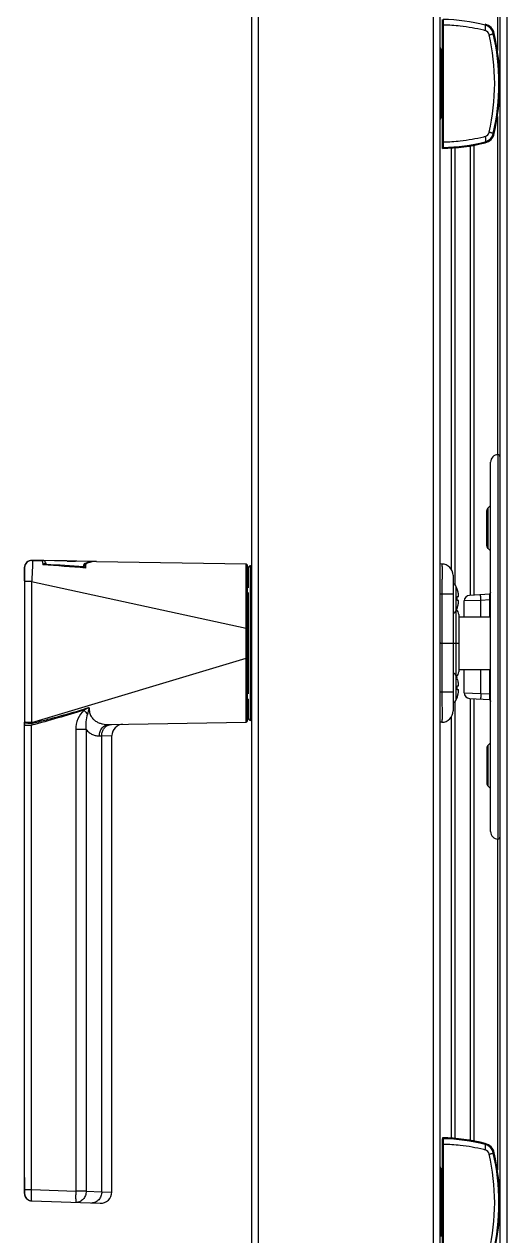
# Model space of a CAD drawing. Header units: millimetres. Extents: x -1538 to 3410, y -1646 to 2016.
# Drawn here: x -1538.5 to -1410.4, y 63.8 to 385.3 of the extents above; entities that cross this region are included whole.
import ezdxf

# ---------------------------------------------------------------- set-up
doc = ezdxf.new("R2010")
doc.units = ezdxf.units.MM
doc.header["$LTSCALE"] = 23.1
doc.layers.get('0').update_dxf_attribs({"linetype": 'CONTINUOUS'})

msp = doc.modelspace()

# ---------------------------------------------------------------- linework, layer by layer
at = {"linetype": 'Continuous'}
for p, q in [((-1478.12, 574.56), (-1478.12, -132.44)), ((-1476.32, 574.56), (-1476.32, -132.44)), ((-1429.92, 574.56), (-1429.92, -132.44)), ((-1428.12, 574.56), (-1428.12, -132.44)), ((-1412.17, 574.36), (-1412.17, -148.44)), ((-1410.37, 574.36), (-1410.37, -225.14)), ((-1412.86, 514.77), (-1412.86, 378.31)), ((-1427.47, 352.56), (-1427.47, 386.56)), ((-1427.47, 385.06), (-1427.15, 385.06)), ((-1427.15, 354.06), (-1427.15, 385.06)), ((-1416.13, 385.04), (-1416.13, 385.04)), ((-1428.06, 378.01), (-1428.12, 378.06)), ((-1428.06, 377.05), (-1428.06, 378.01)), ((-1428.06, 378.01), (-1427.81, 378.01)), ((-1428.06, 377.05), (-1427.81, 377.05)), ((-1428.03, 376.44), (-1428.06, 376.55)), ((-1428.03, 376.44), (-1428.03, 362.67)), ((-1427.47, 376.44), (-1428.03, 376.44)), ((-1427.81, 378.26), (-1427.87, 378.31)), ((-1427.87, 378.31), (-1427.47, 378.31)), ((-1427.81, 377.05), (-1427.81, 378.26)), ((-1427.81, 378.26), (-1427.47, 378.26)), ((-1427.81, 378.01), (-1427.47, 378.01)), ((-1427.47, 377.05), (-1427.81, 377.05)), ((-1427.78, 376.69), (-1427.81, 376.8)), ((-1427.47, 376.8), (-1427.81, 376.8)), ((-1427.78, 362.42), (-1427.78, 376.69)), ((-1427.47, 376.69), (-1427.78, 376.69)), ((-1428.06, 361.11), (-1428.12, 361.06)), ((-1428.03, 362.67), (-1428.06, 362.56)), ((-1428.06, 362.06), (-1428.06, 361.11)), ((-1427.81, 362.06), (-1428.06, 362.06)), ((-1427.81, 361.11), (-1428.06, 361.11)), ((-1427.47, 362.67), (-1428.03, 362.67)), ((-1427.81, 360.86), (-1427.87, 360.81)), ((-1427.87, 360.81), (-1427.47, 360.81)), ((-1427.78, 362.42), (-1427.81, 362.31)), ((-1427.81, 362.31), (-1427.47, 362.31)), ((-1427.81, 362.06), (-1427.81, 360.86)), ((-1427.81, 362.06), (-1427.47, 362.06)), ((-1427.47, 361.11), (-1427.81, 361.11)), ((-1427.47, 360.86), (-1427.81, 360.86)), ((-1427.78, 362.42), (-1427.47, 362.42)), ((-1412.86, 360.81), (-1412.86, 271.04)), ((-1427.47, 354.06), (-1427.15, 354.06)), ((-1416.13, 354.08), (-1416.13, 354.08)), ((-1427.46, 352.31), (-1427.47, 352.56)), ((-1425.07, 240.59), (-1425.07, 352.44)), ((-1424.07, 236.45), (-1424.07, 352.49)), ((-1420.07, 353), (-1420.07, 233.75)), ((-1419.07, 353.2), (-1419.07, 233.8)), ((-1412.67, 253.71), (-1412.67, 271.06)), ((-1414.67, 171.06), (-1414.67, 269.06)), ((-1415.34, 256.98), (-1414.67, 257.6)), ((-1415.67, 246.87), (-1415.67, 256.24)), ((-1415.34, 246.13), (-1415.34, 256.98)), ((-1412.67, 249.41), (-1412.67, 253.71)), ((-1412.67, 220.06), (-1412.67, 249.41)), ((-1415.34, 246.13), (-1414.67, 245.51)), ((-1414.67, 245.51), (-1415.34, 246.13)), ((-1536.39, 243.01), (-1536.38, 243.01)), ((-1536.36, 243.01), (-1533.84, 242.97)), ((-1533.32, 242.96), (-1536.36, 243.01)), ((-1533.56, 242.76), (-1533.55, 241.87)), ((-1533.32, 242.96), (-1533.32, 242.96)), ((-1530.43, 242.91), (-1533.32, 242.96)), ((-1533.22, 241.85), (-1533.22, 241.89)), ((-1532.65, 241.94), (-1532.65, 241.98)), ((-1527.51, 242.86), (-1530.43, 242.91)), ((-1527.08, 242.85), (-1524.87, 242.82)), ((-1519.82, 242.73), (-1524.45, 242.81)), ((-1522.72, 241.53), (-1522.71, 241.3)), ((-1522.25, 241.43), (-1522.24, 240.99)), ((-1522.19, 241.71), (-1522.19, 240.99)), ((-1519.31, 242.72), (-1479.56, 242.06)), ((-1479.22, 200.4), (-1479.22, 241.71)), ((-1478.41, 200.54), (-1478.41, 241.57)), ((-1478.41, 241.57), (-1478.12, 241.57)), ((-1427.58, 242.05), (-1428.12, 242.06)), ((-1538.43, 241.06), (-1538.45, 240.06)), ((-1538.45, 240.06), (-1538.43, 237.55)), ((-1538.4, 240.06), (-1538.45, 240.06)), ((-1538.41, 241.06), (-1538.44, 240.06)), ((-1538.44, 240.06), (-1538.42, 237.55)), ((-1538.39, 241.06), (-1538.43, 241.06)), ((-1538.4, 241.01), (-1538.4, 237.44)), ((-1538.4, 241.01), (-1538.39, 241.01)), ((-1478.92, 235.7), (-1478.92, 241.07)), ((-1424.62, 239.05), (-1424.62, 203.06)), ((-1538.43, 237.55), (-1538.4, 237.55)), ((-1538.39, 237.44), (-1538.39, 200.11)), ((-1536.49, 237.44), (-1538.39, 237.44)), ((-1536.49, 237.44), (-1536.49, 199.99)), ((-1536.49, 237.44), (-1479.58, 225.06)), ((-1479.22, 235.96), (-1478.92, 235.96)), ((-1423.76, 229.77), (-1423.76, 236.03)), ((-1423.51, 235.41), (-1423.76, 236.03)), ((-1423.52, 235.4), (-1423.5, 235.4)), ((-1479.55, 234.04), (-1479.55, 234.58)), ((-1479.22, 231.96), (-1478.92, 231.96)), ((-1478.92, 207.64), (-1478.92, 234.48)), ((-1427.58, 234.05), (-1428.12, 234.06)), ((-1427.58, 234.05), (-1427.58, 208.06)), ((-1424.62, 234.05), (-1427.58, 234.05)), ((-1423.52, 233.4), (-1423.18, 233.4)), ((-1423.18, 232.4), (-1423.52, 232.4)), ((-1417.24, 232.39), (-1421.67, 232.24)), ((-1421.67, 228.06), (-1421.67, 232.24)), ((-1414.88, 234.02), (-1420.24, 233.74)), ((-1414.9, 232.52), (-1417.24, 232.39)), ((-1417.24, 228.06), (-1417.24, 232.39)), ((-1414.9, 228.06), (-1414.9, 232.52)), ((-1414.67, 232.52), (-1414.9, 232.52)), ((-1423.87, 229.61), (-1423.87, 212.51)), ((-1423.51, 230.4), (-1423.76, 229.77)), ((-1423.5, 230.4), (-1423.52, 230.4)), ((-1423.12, 228.66), (-1423.12, 213.45)), ((-1479.58, 217.04), (-1479.58, 225.06)), ((-1479.58, 225.06), (-1479.22, 225.06)), ((-1423.12, 228.06), (-1414.67, 228.06)), ((-1423.12, 228.06), (-1414.67, 228.06)), ((-1427.87, 221.06), (-1427.58, 221.06)), ((-1427.58, 221.06), (-1423.12, 221.06)), ((-1412.67, 190.7), (-1412.67, 220.06)), ((-1536.42, 200), (-1479.58, 217.04)), ((-1479.58, 217.04), (-1479.22, 217.04)), ((-1423.76, 206.09), (-1423.76, 212.34)), ((-1423.51, 211.72), (-1423.76, 212.34)), ((-1423.12, 214.06), (-1414.67, 214.06)), ((-1423.12, 214.06), (-1414.67, 214.06)), ((-1421.67, 207.87), (-1421.67, 214.06)), ((-1417.24, 207.72), (-1417.24, 214.06)), ((-1414.9, 207.6), (-1414.9, 214.06)), ((-1479.22, 210.15), (-1478.92, 210.15)), ((-1423.52, 211.71), (-1423.5, 211.71)), ((-1423.52, 209.71), (-1423.18, 209.71)), ((-1479.54, 207.53), (-1479.54, 208.06)), ((-1479.22, 206.15), (-1478.92, 206.15)), ((-1478.92, 201.04), (-1478.92, 206.15)), ((-1427.58, 208.06), (-1428.12, 208.06)), ((-1424.62, 208.06), (-1427.58, 208.06)), ((-1423.51, 206.71), (-1423.76, 206.09)), ((-1423.18, 208.71), (-1423.52, 208.71)), ((-1423.5, 206.71), (-1423.52, 206.71)), ((-1421.67, 207.87), (-1417.24, 207.72)), ((-1420.24, 206.38), (-1414.88, 206.09)), ((-1420.07, 206.37), (-1420.07, 89.11)), ((-1419.07, 206.31), (-1419.07, 88.92)), ((-1417.24, 207.72), (-1414.9, 207.6)), ((-1414.67, 207.6), (-1414.9, 207.6)), ((-1414.83, 205.98), (-1414.75, 205.88)), ((-1424.07, 89.61), (-1424.07, 205.66)), ((-1538.4, 200.11), (-1538.4, 199.25)), ((-1538.39, 199.25), (-1538.39, 200.11)), ((-1515.96, 199.44), (-1479.56, 200.05)), ((-1515.96, 199.44), (-1479.56, 200.05)), ((-1478.12, 200.54), (-1478.41, 200.54)), ((-1427.58, 200.06), (-1428.12, 200.06)), ((-1425.07, 89.67), (-1425.07, 201.52)), ((-1538.39, 76.05), (-1538.39, 199.25)), ((-1538.39, 199.25), (-1536.49, 199.25)), ((-1536.49, 76.05), (-1536.49, 199.25)), ((-1524.77, 198.17), (-1524.77, 75.64)), ((-1522.02, 198.17), (-1524.77, 198.17)), ((-1522.02, 198.17), (-1522.02, 75.64)), ((-1518.51, 196.44), (-1517.88, 196.46)), ((-1517.88, 196.46), (-1515.2, 196.51)), ((-1517.88, 75.5), (-1517.88, 196.46)), ((-1515.2, 75.42), (-1515.2, 196.51)), ((-1415.67, 193.24), (-1415.67, 183.87)), ((-1415.34, 193.98), (-1414.67, 194.6)), ((-1415.34, 183.13), (-1415.34, 193.98)), ((-1412.67, 186.4), (-1412.67, 190.7)), ((-1412.67, 169.06), (-1412.67, 186.4)), ((-1415.34, 183.13), (-1414.67, 182.51)), ((-1414.67, 182.51), (-1415.34, 183.13)), ((-1412.86, 169.08), (-1412.86, 81.31)), ((-1427.46, 89.81), (-1427.47, 89.56)), ((-1427.47, 55.56), (-1427.47, 89.56)), ((-1427.47, 88.06), (-1427.15, 88.06)), ((-1427.15, 57.06), (-1427.15, 88.06)), ((-1416.13, 88.04), (-1416.13, 88.04)), ((-1428.06, 81.01), (-1428.12, 81.06)), ((-1428.06, 80.05), (-1428.06, 81.01)), ((-1428.06, 81.01), (-1427.81, 81.01)), ((-1427.81, 81.26), (-1427.87, 81.31)), ((-1427.87, 81.31), (-1427.47, 81.31)), ((-1427.81, 80.05), (-1427.81, 81.26)), ((-1427.81, 81.26), (-1427.47, 81.26)), ((-1427.81, 81.01), (-1427.47, 81.01)), ((-1538.42, 79.31), (-1538.42, 75.06)), ((-1538.41, 79.31), (-1538.41, 75.06)), ((-1428.06, 80.05), (-1427.81, 80.05)), ((-1428.03, 79.44), (-1428.06, 79.55)), ((-1428.03, 79.44), (-1428.03, 65.67)), ((-1427.47, 79.44), (-1428.03, 79.44)), ((-1427.47, 80.05), (-1427.81, 80.05)), ((-1427.78, 79.69), (-1427.81, 79.8)), ((-1427.47, 79.8), (-1427.81, 79.8)), ((-1427.78, 65.42), (-1427.78, 79.69)), ((-1427.47, 79.69), (-1427.78, 79.69)), ((-1538.42, 75.06), (-1538.41, 75.06)), ((-1538.41, 75.06), (-1538.39, 75.05)), ((-1538.39, 76.05), (-1536.49, 76.05)), ((-1536.49, 76.05), (-1524.77, 75.64)), ((-1522.02, 75.64), (-1524.77, 75.64)), ((-1522.02, 75.64), (-1517.88, 75.5)), ((-1517.88, 75.5), (-1515.2, 75.42)), ((-1536.49, 73.06), (-1536.48, 73.06)), ((-1536.46, 73.06), (-1518.3, 72.42)), ((-1428.03, 65.67), (-1428.06, 65.56)), ((-1428.06, 65.06), (-1428.06, 64.11)), ((-1427.81, 65.06), (-1428.06, 65.06)), ((-1427.47, 65.67), (-1428.03, 65.67)), ((-1427.78, 65.42), (-1427.81, 65.31)), ((-1427.81, 65.31), (-1427.47, 65.31)), ((-1427.81, 65.06), (-1427.81, 63.86)), ((-1427.81, 65.06), (-1427.47, 65.06)), ((-1427.78, 65.42), (-1427.47, 65.42)), ((-1428.06, 64.11), (-1428.12, 64.06)), ((-1427.81, 64.11), (-1428.06, 64.11)), ((-1427.81, 63.86), (-1427.87, 63.81)), ((-1427.87, 63.81), (-1427.47, 63.81)), ((-1427.47, 64.11), (-1427.81, 64.11)), ((-1427.47, 63.86), (-1427.81, 63.86))]:
    msp.add_line(p, q, dxfattribs=at)
for points in [[(-1533.32, 242.96), (-1533.4, 242.96), (-1533.46, 242.95)], [(-1414.89, 234.08), (-1414.97, 234.03), (-1415.01, 234.01)], [(-1414.74, 234.26), (-1414.81, 234.16), (-1414.89, 234.08)], [(-1414.67, 234.53), (-1414.67, 234.51), (-1414.69, 234.38), (-1414.74, 234.26)], [(-1415.01, 206.1), (-1414.93, 206.06), (-1414.83, 205.98)], [(-1414.75, 205.88), (-1414.69, 205.75), (-1414.67, 205.62), (-1414.67, 205.58)]]:
    msp.add_lwpolyline(points, dxfattribs=at)
for centre, radius, start, end in [((-1428.4, 336.57), 50, 75.7977, 88.6349), ((-1428.01, 336.57), 48.5, 83.7374, 88.9821), ((-1428.01, 336.56), 48.5, 76.2454, 83.7373), ((-1428.01, 336.58), 48.49, 75.7975, 76.2454), ((-1416.87, 382.13), 3, 12.7421, 75.8002), ((-1416.48, 382.13), 1.5, 12.7422, 75.7975), ((-1416.87, 382.13), 3.25, 12.7422, 75.7975), ((-1472.47, 369.56), 60, 347.2578, 12.7422), ((-1472.47, 369.56), 60.25, 347.2578, 12.7422), ((-1472.08, 369.56), 58.5, 347.2578, 12.7422), ((-1427.81, 378.01), 0.25, 90.0013, 179.9987), ((-1427.81, 376.55), 0.25, 90.0009, 179.9904), ((-1427.78, 376.44), 0.25, 90.001, 179.9902), ((-1427.81, 362.56), 0.25, 180.0096, 269.9991), ((-1427.81, 361.11), 0.25, 180.0013, 269.9987), ((-1427.78, 362.67), 0.25, 180.0098, 269.999), ((-1428.4, 402.55), 50.25, 271.0717, 284.2025), ((-1428.4, 402.55), 50, 271.3651, 284.2023), ((-1428.01, 402.55), 48.5, 271.0179, 276.2626), ((-1428.01, 402.55), 48.5, 276.2626, 283.7547), ((-1428.01, 402.53), 48.49, 283.7546, 284.2025), ((-1416.87, 356.98), 3, 284.2001, 347.2579), ((-1416.48, 356.98), 1.5, 284.2025, 347.2578), ((-1416.87, 356.98), 3.25, 284.2025, 347.2578), ((-1427.22, 352.81), 0.25, 180.0029, 271.3652), ((-1412.67, 269.06), 2, 90, 180), ((-1412.67, 270.56), 0.5, 0, 90), ((-1414.67, 256.24), 1, 132.5104, 180), ((-1414.67, 246.87), 1, 180, 227.4896), ((-1536.43, 241.01), 2, 89.0452, 178.5), ((-1536.41, 241.01), 2, 107.838, 178.5017), ((-1536.39, 241.01), 2, 89.0485, 179.9968), ((-1536.41, 241.01), 2, 105.7829, 107.8351), ((-1536.41, 241.01), 2, 89.404, 105.7793), ((-1536.41, 241.03), 1.98, 89.0452, 89.4057), ((-1533.38, 242.58), 0.382, 126.7273, 132.1683), ((-1859.85, -4033.4), 4287.7, 85.48322, 85.63542), ((-1533.4, 242.59), 0.359, 98.9868, 101.7518), ((-1533.87, 241.65), 0.69, 16.2469, 20.2065), ((-1524.71, 226.58), 16.23, 89.0711, 89.9914), ((-1519.28, 237.08), 5.65, 95.3924, 97.2069), ((-1479.57, 241.71), 0.35, 0.0051, 89.0452), ((-1478.42, 241.07), 0.5, 89.5, 180), ((-1427.62, 239.05), 3, 0, 89.25), ((-1522.61, 240.89), 0.371, 16.7645, 26.6356), ((-1537.91, 237.56), 0.504, 180.5586, 196.8284), ((-1479.42, 236.51), 0.5, 293.6807, 360), ((-1425.12, 235.4), 1.5, 24.7199, 70.2058), ((-1430.14, 233.09), 7.01, 17.6944, 19.259), ((-1430.14, 233.09), 7.01, 16.1368, 17.6943), ((-1430.15, 233.09), 7.02, 15.8314, 16.1369), ((-1430.15, 233.09), 7.02, 14.5796, 15.8312), ((-1430.16, 233.08), 7.03, 14.0052, 14.5796), ((-1430.16, 233.08), 7.04, 13.0163, 14.0051), ((-1430.68, 232.9), 7.17, 359.9987, 3.9948), ((-1430.68, 232.9), 7.17, 356.0052, 0.0013), ((-1430.17, 233.08), 7.04, 12.2815, 13.0163), ((-1430.18, 233.08), 7.05, 11.4434, 12.2815), ((-1430.2, 233.07), 7.07, 10.5873, 11.4433), ((-1430.21, 233.07), 7.09, 9.8671, 10.5874), ((-1430.21, 232.73), 7.09, 349.4126, 350.1329), ((-1430.24, 233.07), 7.11, 8.8508, 9.8668), ((-1430.24, 232.73), 7.11, 350.1332, 351.1492), ((-1430.26, 233.06), 7.14, 8.2976, 8.8511), ((-1430.26, 232.74), 7.14, 351.1489, 351.7024), ((-1430.32, 233.06), 7.19, 6.7465, 8.296), ((-1430.32, 232.75), 7.19, 351.704, 353.2535), ((-1427.35, 233.65), 4.18, 2.3499, 3.3845), ((-1427.35, 233.65), 4.18, 356.6153, 357.576), ((-1427.35, 232.15), 4.18, 2.424, 3.3847), ((-1427.35, 232.15), 4.18, 356.6155, 357.6501), ((-1427.39, 233.65), 4.22, 1.9491, 2.351), ((-1427.41, 233.65), 4.24, 1.3631, 1.9489), ((-1427.43, 233.65), 4.26, 0.8925, 1.3633), ((-1427.44, 233.65), 4.27, 0.4059, 0.8925), ((-1427.45, 233.65), 4.28, 359.4632, 0.406), ((-1427.44, 233.65), 4.27, 358.9086, 359.4634), ((-1427.43, 233.65), 4.26, 358.5224, 358.9085), ((-1427.41, 233.65), 4.24, 357.8841, 358.5227), ((-1427.38, 233.65), 4.21, 357.575, 357.8838), ((-1427.38, 232.15), 4.21, 2.1162, 2.425), ((-1427.41, 232.15), 4.24, 1.4773, 2.1159), ((-1427.43, 232.15), 4.26, 1.0915, 1.4776), ((-1427.44, 232.15), 4.27, 0.5366, 1.0914), ((-1427.45, 232.15), 4.28, 0.103, 0.5368), ((-1427.45, 232.15), 4.28, 359.594, 0.103), ((-1427.44, 232.15), 4.27, 359.1075, 359.5941), ((-1427.43, 232.15), 4.26, 358.6368, 359.1074), ((-1427.41, 232.15), 4.24, 358.0511, 358.637), ((-1427.39, 232.15), 4.22, 357.649, 358.0509), ((-1420.17, 232.24), 1.5, 93, 180), ((-1414.92, 234.77), 0.75, 273, 289.6839), ((-1425.12, 230.4), 1.5, 289.7942, 335.2801), ((-1424.62, 228.66), 1.5, 0, 53.2681), ((-1430.14, 232.71), 7.01, 340.741, 342.3056), ((-1430.14, 232.71), 7.01, 342.3057, 343.8632), ((-1430.15, 232.71), 7.02, 343.8631, 344.1686), ((-1430.15, 232.72), 7.02, 344.1688, 345.4204), ((-1430.16, 232.72), 7.03, 345.4204, 345.9948), ((-1430.16, 232.72), 7.04, 345.9949, 346.9837), ((-1430.17, 232.72), 7.04, 346.9837, 347.7185), ((-1430.18, 232.72), 7.05, 347.7185, 348.5566), ((-1430.2, 232.73), 7.07, 348.5567, 349.4127), ((-1427.87, 221.31), 0.25, 180, 270), ((-1427.87, 220.81), 0.25, 90, 180), ((-5017.69, 196.19), 3538.17, 0.19225, 0.33769), ((-1425.12, 211.71), 1.5, 24.7199, 70.2058), ((-1424.62, 213.45), 1.5, 306.7319, 360), ((-1430.14, 209.4), 7.01, 17.6944, 19.259), ((-1430.68, 209.21), 7.17, 359.9987, 3.9948), ((-1430.68, 209.21), 7.17, 356.0052, 0.0013), ((-1430.14, 209.4), 7.01, 16.1368, 17.6943), ((-1430.15, 209.4), 7.02, 15.8314, 16.1369), ((-1430.15, 209.4), 7.02, 14.5796, 15.8312), ((-1430.16, 209.4), 7.03, 14.0052, 14.5796), ((-1430.16, 209.39), 7.04, 13.0163, 14.0051), ((-1430.17, 209.39), 7.04, 12.2815, 13.0163), ((-1430.18, 209.39), 7.05, 11.4434, 12.2815), ((-1430.2, 209.39), 7.07, 10.5873, 11.4433), ((-1430.21, 209.38), 7.09, 9.8671, 10.5874), ((-1430.24, 209.38), 7.11, 8.8508, 9.8668), ((-1430.26, 209.38), 7.14, 8.2976, 8.8511), ((-1430.32, 209.37), 7.19, 6.7465, 8.296), ((-1427.35, 209.97), 4.18, 2.3499, 3.3845), ((-1427.35, 209.96), 4.18, 356.6153, 357.576), ((-1427.39, 209.96), 4.22, 1.9491, 2.351), ((-1427.41, 209.96), 4.24, 1.3631, 1.9489), ((-1427.43, 209.96), 4.26, 0.8925, 1.3633), ((-1427.44, 209.96), 4.27, 0.4059, 0.8925), ((-1427.45, 209.96), 4.28, 359.4632, 0.406), ((-1427.44, 209.96), 4.27, 358.9086, 359.4634), ((-1427.43, 209.96), 4.26, 358.5224, 358.9085), ((-1427.41, 209.96), 4.24, 357.8841, 358.5227), ((-1427.38, 209.96), 4.21, 357.575, 357.8838), ((-1479.42, 205.6), 0.5, 0, 66.3193), ((-1425.12, 206.71), 1.5, 289.7942, 335.2801), ((-1430.14, 209.02), 7.01, 340.741, 342.3056), ((-1430.14, 209.03), 7.01, 342.3057, 343.8632), ((-1430.15, 209.03), 7.02, 343.8631, 344.1686), ((-1430.15, 209.03), 7.02, 344.1688, 345.4204), ((-1430.16, 209.03), 7.03, 345.4204, 345.9948), ((-1430.16, 209.03), 7.04, 345.9949, 346.9837), ((-1430.17, 209.03), 7.04, 346.9837, 347.7185), ((-1430.18, 209.04), 7.05, 347.7185, 348.5566), ((-1430.2, 209.04), 7.07, 348.5567, 349.4127), ((-1430.21, 209.04), 7.09, 349.4126, 350.1329), ((-1430.24, 209.05), 7.11, 350.1332, 351.1492), ((-1430.26, 209.05), 7.14, 351.1489, 351.7024), ((-1430.32, 209.06), 7.19, 351.704, 353.2535), ((-1427.35, 208.47), 4.18, 2.424, 3.3847), ((-1427.35, 208.46), 4.18, 356.6155, 357.6501), ((-1427.38, 208.46), 4.21, 2.1162, 2.425), ((-1427.41, 208.46), 4.24, 1.4773, 2.1159), ((-1427.43, 208.46), 4.26, 1.0915, 1.4776), ((-1427.44, 208.46), 4.27, 0.5366, 1.0914), ((-1427.45, 208.46), 4.28, 0.103, 0.5368), ((-1427.45, 208.46), 4.28, 359.594, 0.103), ((-1427.44, 208.46), 4.27, 359.1075, 359.5941), ((-1427.43, 208.46), 4.26, 358.6368, 359.1074), ((-1427.41, 208.46), 4.24, 358.0511, 358.637), ((-1427.39, 208.46), 4.22, 357.649, 358.0509), ((-1420.17, 207.87), 1.5, 180, 267), ((-1414.92, 205.34), 0.75, 70.3147, 86.9998), ((-1470.39, 250.58), 70.48, 222.1895, 223.3194), ((-1427.62, 203.06), 3, 270.75, 360), ((-1517.51, 199.88), 18.98, 179.676, 180.2988), ((-1486.72, 187.44), 51.15, 166.0323, 166.6555), ((-1540.16, 198.88), 3.91, 13.4993, 16.6767), ((-1515.28, 197.13), 2.33, 106.6474, 111.3147), ((-1512.2, 196.51), 3, 90.9548, 180), ((-1479.57, 200.4), 0.35, 270.9547, 359.9928), ((-1478.42, 201.04), 0.5, 180, 270.5), ((-1414.67, 193.24), 1, 132.5104, 180), ((-1414.67, 183.87), 1, 180, 227.4896), ((-1412.67, 171.06), 2, 180, 270), ((-1412.67, 169.56), 0.5, 270, 360), ((-1427.22, 89.3), 0.25, 88.6348, 180.0003), ((-1428.4, 39.57), 50.25, 75.7975, 88.9283), ((-1428.4, 39.57), 50, 75.7977, 88.6349), ((-1428.01, 39.57), 48.5, 83.7374, 88.9821), ((-1428.01, 39.56), 48.5, 76.2454, 83.7373), ((-1416.87, 85.13), 3, 12.7421, 75.8002), ((-1416.87, 85.13), 3.25, 12.7422, 75.7975), ((-1428.01, 39.58), 48.49, 75.7975, 76.2454), ((-1416.48, 85.13), 1.5, 12.7422, 75.7975), ((-1472.08, 72.56), 58.5, 347.2578, 12.7422), ((-1472.47, 72.56), 60, 347.2578, 12.7422), ((-1472.47, 72.56), 60.25, 347.2578, 12.7422), ((-1427.81, 81.01), 0.25, 90.0013, 179.9987), ((-1427.81, 79.55), 0.25, 90.0009, 179.9904), ((-1427.78, 79.44), 0.25, 90.001, 179.9902), ((-1536.42, 75.06), 2, 180, 268), ((-1536.4, 75.06), 2.01, 180.0444, 193.2585), ((-1536.39, 75.05), 2, 180.0029, 267.997), ((-1536.42, 75.05), 1.99, 193.256, 200.6188), ((-1536.41, 75.06), 2, 200.6405, 210.4294), ((-1536.42, 75.05), 2, 210.4373, 217.7349), ((-1518.2, 75.42), 3, 268, 360), ((-1536.41, 75.06), 2.01, 217.7535, 227.6159), ((-1536.42, 75.05), 2, 227.6188, 234.7885), ((-1536.41, 75.06), 2, 234.8108, 244.9305), ((-1536.42, 75.05), 1.99, 244.9366, 251.8963), ((-1536.41, 75.07), 2.01, 251.9269, 267.9441), ((-1427.81, 65.56), 0.25, 180.0096, 269.9991), ((-1427.78, 65.67), 0.25, 180.0098, 269.999), ((-1427.81, 64.11), 0.25, 180.0013, 269.9987)]:
    msp.add_arc(centre, radius, start, end, dxfattribs=at)
for centre, major_axis, ratio, start_param, end_param in [((-1427.12, 379.31), (0.07, 1.01), 0.992509, -4.6409, -3.428804), ((-1427.87, 378.06), (0.177, -0.177), 0.999981, 2.356204, 3.926981), ((-1427.87, 361.06), (0.177, 0.177), 0.999981, 2.356204, 3.926981), ((-1427.12, 359.8), (-0.07, 1.01), 0.992509, 0.287211, 1.499307), ((-1536.4, 241.01), (2, -0.03), 0.999998, 1.570796, 3.158258), ((-1427.12, 82.31), (0.07, 1.01), 0.992509, -4.6409, -3.428804), ((-1427.87, 81.06), (0.177, -0.177), 0.999981, 2.356204, 3.926981), ((-1427.87, 64.06), (0.177, 0.177), 0.999981, 2.356204, 3.926981)]:
    msp.add_ellipse(centre, major_axis=major_axis, ratio=ratio, start_param=start_param, end_param=end_param, dxfattribs=at)
for points, knots in [([(-1427.15, 385.06), (-1427.15, 385.16), (-1427.15, 385.35), (-1427.15, 385.63), (-1427.16, 385.88), (-1427.17, 386.08), (-1427.17, 386.21), (-1427.18, 386.3), (-1427.18, 386.37), (-1427.19, 386.44), (-1427.19, 386.48), (-1427.2, 386.52), (-1427.2, 386.54), (-1427.21, 386.55), (-1427.21, 386.55), (-1427.21, 386.55)], [0, 0, 0, 0, 0.196646, 0.385243, 0.558244, 0.708962, 0.774189, 0.831886, 0.881554, 0.922811, 0.955336, 0.978937, 0.993553, 0.997636, 1, 1, 1, 1]), ([(-1416.11, 383.58), (-1416.09, 383.67), (-1416.05, 383.85), (-1416.01, 384.11), (-1415.99, 384.35), (-1415.98, 384.54), (-1415.99, 384.67), (-1415.99, 384.76), (-1416.01, 384.83), (-1416.02, 384.9), (-1416.04, 384.95), (-1416.07, 384.99), (-1416.1, 385.02), (-1416.12, 385.03), (-1416.13, 385.04)], [0, 0, 0, 0, 0.184232, 0.360427, 0.522604, 0.665827, 0.728986, 0.785965, 0.836482, 0.880419, 0.917924, 0.949476, 0.976179, 1, 1, 1, 1]), ([(-1415.02, 382.46), (-1414.94, 382.48), (-1414.8, 382.51), (-1414.59, 382.57), (-1414.41, 382.62), (-1414.25, 382.66), (-1414.12, 382.71), (-1414.04, 382.74), (-1413.99, 382.76), (-1413.96, 382.77), (-1413.95, 382.78), (-1413.94, 382.79), (-1413.94, 382.79)], [0, 0, 0, 0, 0.20564, 0.396867, 0.56834, 0.71561, 0.834721, 0.922604, 0.954173, 0.977306, 0.992164, 1, 1, 1, 1]), ([(-1428.06, 376.55), (-1428.06, 376.55), (-1428.06, 376.56), (-1428.06, 376.56), (-1428.06, 376.58), (-1428.06, 376.6), (-1428.06, 376.64), (-1428.06, 376.71), (-1428.06, 376.78), (-1428.06, 376.9), (-1428.06, 376.99), (-1428.06, 377.05)], [0, 0, 0, 0, 0.006429, 0.022203, 0.047161, 0.081116, 0.174547, 0.299039, 0.449806, 0.621261, 1, 1, 1, 1]), ([(-1427.81, 376.8), (-1427.81, 376.8), (-1427.81, 376.81), (-1427.81, 376.81), (-1427.81, 376.83), (-1427.81, 376.85), (-1427.81, 376.88), (-1427.81, 376.92), (-1427.81, 376.97), (-1427.81, 377.02), (-1427.81, 377.05)], [0, 0, 0, 0, 0.022245, 0.04721, 0.081168, 0.174607, 0.299098, 0.449854, 0.621292, 1, 1, 1, 1]), ([(-1428.06, 362.56), (-1428.06, 362.56), (-1428.06, 362.56), (-1428.06, 362.55), (-1428.06, 362.54), (-1428.06, 362.51), (-1428.06, 362.47), (-1428.06, 362.41), (-1428.06, 362.33), (-1428.06, 362.22), (-1428.06, 362.12), (-1428.06, 362.06)], [0, 0, 0, 0, 0.006434, 0.022205, 0.047157, 0.081108, 0.174539, 0.299033, 0.449804, 0.621262, 1, 1, 1, 1]), ([(-1427.81, 362.31), (-1427.81, 362.31), (-1427.81, 362.3), (-1427.81, 362.3), (-1427.81, 362.29), (-1427.81, 362.26), (-1427.81, 362.23), (-1427.81, 362.2), (-1427.81, 362.14), (-1427.81, 362.09), (-1427.81, 362.06)], [0, 0, 0, 0, 0.022236, 0.047191, 0.081143, 0.174579, 0.29907, 0.44983, 0.621276, 1, 1, 1, 1]), ([(-1427.21, 352.56), (-1427.21, 352.56), (-1427.21, 352.56), (-1427.2, 352.57), (-1427.2, 352.59), (-1427.19, 352.63), (-1427.19, 352.68), (-1427.18, 352.74), (-1427.18, 352.81), (-1427.17, 352.9), (-1427.17, 353.04), (-1427.16, 353.23), (-1427.15, 353.49), (-1427.15, 353.76), (-1427.15, 353.96), (-1427.15, 354.06)], [0, 0, 0, 0, 0.002364, 0.006447, 0.021063, 0.044664, 0.077189, 0.118446, 0.168114, 0.225811, 0.291038, 0.441756, 0.614757, 0.803354, 1, 1, 1, 1]), ([(-1416.11, 355.53), (-1416.09, 355.44), (-1416.05, 355.26), (-1416.01, 355), (-1415.99, 354.76), (-1415.98, 354.57), (-1415.99, 354.44), (-1415.99, 354.35), (-1416.01, 354.28), (-1416.02, 354.21), (-1416.04, 354.16), (-1416.07, 354.12), (-1416.1, 354.09), (-1416.12, 354.08), (-1416.13, 354.08)], [0, 0, 0, 0, 0.184233, 0.360427, 0.522604, 0.665827, 0.728986, 0.785965, 0.836482, 0.880419, 0.917924, 0.949476, 0.976179, 1, 1, 1, 1]), ([(-1415.02, 356.65), (-1414.94, 356.64), (-1414.8, 356.6), (-1414.59, 356.55), (-1414.41, 356.49), (-1414.25, 356.45), (-1414.12, 356.41), (-1414.04, 356.38), (-1413.99, 356.36), (-1413.96, 356.34), (-1413.95, 356.33), (-1413.94, 356.33), (-1413.94, 356.32)], [0, 0, 0, 0, 0.20564, 0.396867, 0.568339, 0.715609, 0.83472, 0.922603, 0.954173, 0.977306, 0.992164, 1, 1, 1, 1]), ([(-1536.36, 243.01), (-1536.35, 243.01), (-1536.32, 242.96), (-1536.31, 242.89), (-1536.29, 242.75), (-1536.28, 242.57), (-1536.27, 242.33), (-1536.26, 241.93), (-1536.27, 241.32), (-1536.3, 240.49), (-1536.35, 239.54), (-1536.41, 238.51), (-1536.46, 237.8), (-1536.49, 237.44)], [0, 0, 0, 0, 0.006916, 0.021881, 0.045918, 0.079019, 0.120957, 0.171371, 0.295617, 0.446937, 0.61933, 0.806112, 1, 1, 1, 1]), ([(-1533.56, 242.76), (-1533.6, 242.82), (-1533.67, 242.91), (-1533.79, 242.97), (-1533.84, 242.97)], [0, 0, 0, 0, 0.585721, 1, 1, 1, 1]), ([(-1533.61, 242.88), (-1533.58, 242.91), (-1533.54, 242.93), (-1533.49, 242.94), (-1533.48, 242.95)], [0, 0, 0, 0, 0.742384, 1, 1, 1, 1]), ([(-1533.3, 242.03), (-1533.33, 242.1), (-1533.41, 242.22), (-1533.5, 242.32), (-1533.55, 242.36)], [0, 0, 0, 0, 0.546958, 1, 1, 1, 1]), ([(-1532.71, 242.33), (-1532.75, 242.42), (-1532.84, 242.59), (-1532.96, 242.76), (-1533.07, 242.86), (-1533.15, 242.92), (-1533.23, 242.95), (-1533.29, 242.96), (-1533.32, 242.96)], [0, 0, 0, 0, 0.332055, 0.601499, 0.71517, 0.81724, 0.910807, 1, 1, 1, 1]), ([(-1533.22, 241.89), (-1533.23, 241.9), (-1533.25, 241.95), (-1533.28, 242), (-1533.3, 242.03)], [0, 0, 0, 0, 0.258935, 1, 1, 1, 1]), ([(-1533.22, 241.89), (-1533.22, 241.95), (-1533.18, 242.06), (-1533.06, 242.2), (-1532.9, 242.3), (-1532.77, 242.33), (-1532.71, 242.33)], [0, 0, 0, 0, 0.239657, 0.489709, 0.745594, 1, 1, 1, 1]), ([(-1533.06, 241.83), (-1533.01, 241.89), (-1532.88, 241.96), (-1532.73, 241.99), (-1532.65, 241.98)], [0, 0, 0, 0, 0.488058, 1, 1, 1, 1]), ([(-1533.01, 241.83), (-1532.99, 241.85), (-1532.92, 241.89), (-1532.8, 241.93), (-1532.7, 241.94), (-1532.65, 241.94)], [0, 0, 0, 0, 0.242382, 0.617316, 1, 1, 1, 1]), ([(-1532.65, 241.98), (-1532.65, 242.04), (-1532.66, 242.16), (-1532.69, 242.28), (-1532.71, 242.33)], [0, 0, 0, 0, 0.515176, 1, 1, 1, 1]), ([(-1532.66, 241.81), (-1532.66, 241.83), (-1532.66, 241.87), (-1532.65, 241.92), (-1532.65, 241.94)], [0, 0, 0, 0, 0.553005, 1, 1, 1, 1]), ([(-1524.71, 242.81), (-1524.93, 242.81), (-1525.39, 242.81), (-1526.09, 242.81), (-1526.81, 242.84), (-1527.28, 242.86), (-1527.51, 242.86)], [0, 0, 0, 0, 0.230996, 0.491575, 0.75759, 1, 1, 1, 1]), ([(-1522.73, 241.03), (-1522.73, 241.06), (-1522.73, 241.11), (-1522.72, 241.18), (-1522.72, 241.25), (-1522.71, 241.29), (-1522.71, 241.3)], [0, 0, 0, 0, 0.293224, 0.562569, 0.800674, 1, 1, 1, 1]), ([(-1522.27, 242.23), (-1522.31, 242.21), (-1522.39, 242.18), (-1522.5, 242.11), (-1522.57, 242.03), (-1522.62, 241.94), (-1522.65, 241.84), (-1522.68, 241.74), (-1522.7, 241.64), (-1522.71, 241.57), (-1522.72, 241.53)], [0, 0, 0, 0, 0.157984, 0.294525, 0.414688, 0.527027, 0.639169, 0.754723, 0.87489, 1, 1, 1, 1]), ([(-1522.41, 241.89), (-1522.44, 241.87), (-1522.5, 241.83), (-1522.58, 241.75), (-1522.65, 241.65), (-1522.7, 241.57), (-1522.72, 241.53)], [0, 0, 0, 0, 0.221834, 0.458181, 0.71764, 1, 1, 1, 1]), ([(-1522.72, 241.53), (-1522.7, 241.56), (-1522.66, 241.6), (-1522.61, 241.67), (-1522.54, 241.72), (-1522.48, 241.75), (-1522.41, 241.76), (-1522.36, 241.75), (-1522.32, 241.71), (-1522.29, 241.65), (-1522.26, 241.55), (-1522.25, 241.48), (-1522.25, 241.43)], [0, 0, 0, 0, 0.115687, 0.22424, 0.325216, 0.418926, 0.509447, 0.559992, 0.623911, 0.711779, 0.812942, 1, 1, 1, 1]), ([(-1522.38, 241.18), (-1522.42, 241.22), (-1522.53, 241.28), (-1522.65, 241.3), (-1522.71, 241.3)], [0, 0, 0, 0, 0.48767, 1, 1, 1, 1]), ([(-1522.28, 241.95), (-1522.29, 241.94), (-1522.33, 241.92), (-1522.38, 241.9), (-1522.41, 241.89)], [0, 0, 0, 0, 0.273316, 1, 1, 1, 1]), ([(-1522.28, 241.05), (-1522.28, 241.07), (-1522.31, 241.11), (-1522.35, 241.16), (-1522.38, 241.18)], [0, 0, 0, 0, 0.246133, 1, 1, 1, 1]), ([(-1522.1, 242), (-1522.12, 242), (-1522.18, 241.98), (-1522.24, 241.96), (-1522.28, 241.95)], [0, 0, 0, 0, 0.276201, 1, 1, 1, 1]), ([(-1521.69, 242.42), (-1521.74, 242.41), (-1521.93, 242.35), (-1522.12, 242.28), (-1522.27, 242.23)], [0, 0, 0, 0, 0.244748, 1, 1, 1, 1]), ([(-1522.1, 242), (-1522.11, 242.05), (-1522.15, 242.15), (-1522.23, 242.21), (-1522.27, 242.23)], [0, 0, 0, 0, 0.53111, 1, 1, 1, 1]), ([(-1522.25, 241.43), (-1522.25, 241.43), (-1522.25, 241.43), (-1522.25, 241.43), (-1522.24, 241.43), (-1522.24, 241.43), (-1522.23, 241.43), (-1522.21, 241.43), (-1522.2, 241.43), (-1522.2, 241.43)], [0, 0, 0, 0, 0.017564, 0.065426, 0.144308, 0.254169, 0.394872, 0.566257, 1, 1, 1, 1]), ([(-1521.66, 242.28), (-1521.74, 242.26), (-1521.88, 242.2), (-1522.06, 242.07), (-1522.16, 241.9), (-1522.19, 241.77), (-1522.19, 241.71)], [0, 0, 0, 0, 0.301418, 0.55348, 0.776791, 1, 1, 1, 1]), ([(-1519.82, 242.73), (-1520.11, 242.74), (-1520.75, 242.67), (-1521.37, 242.52), (-1521.69, 242.42)], [0, 0, 0, 0, 0.468441, 1, 1, 1, 1]), ([(-1519.99, 242.68), (-1520.26, 242.65), (-1520.82, 242.54), (-1521.37, 242.38), (-1521.66, 242.28)], [0, 0, 0, 0, 0.475409, 1, 1, 1, 1]), ([(-1519.31, 242.72), (-1519.35, 242.73), (-1519.51, 242.73), (-1519.68, 242.72), (-1519.81, 242.7)], [0, 0, 0, 0, 0.242519, 1, 1, 1, 1]), ([(-1479.55, 234.58), (-1479.55, 235.13), (-1479.55, 236.17), (-1479.54, 237.64), (-1479.54, 238.76), (-1479.54, 239.55), (-1479.54, 240.07), (-1479.55, 240.52), (-1479.55, 240.92), (-1479.55, 241.26), (-1479.55, 241.51), (-1479.55, 241.67), (-1479.55, 241.78), (-1479.55, 241.86), (-1479.55, 241.93), (-1479.56, 241.99), (-1479.56, 242.02), (-1479.56, 242.04), (-1479.56, 242.05), (-1479.56, 242.06), (-1479.56, 242.06), (-1479.56, 242.06)], [0, 0, 0, 0, 0.220161, 0.418204, 0.590986, 0.667044, 0.735803, 0.797009, 0.85045, 0.895922, 0.933286, 0.948893, 0.962435, 0.973897, 0.983276, 0.990574, 0.99579, 0.997618, 0.998926, 0.999717, 1, 1, 1, 1]), ([(-1427.58, 242.05), (-1427.58, 242.05), (-1427.58, 242.05), (-1427.58, 242.05), (-1427.57, 242.04), (-1427.57, 242.03), (-1427.57, 242.01), (-1427.57, 241.99), (-1427.57, 241.96), (-1427.57, 241.93), (-1427.57, 241.88), (-1427.57, 241.8), (-1427.57, 241.7), (-1427.57, 241.58), (-1427.56, 241.43), (-1427.56, 241.28), (-1427.56, 241.03), (-1427.56, 240.68), (-1427.56, 240.21), (-1427.56, 239.69), (-1427.56, 239.11), (-1427.56, 238.48), (-1427.56, 237.81), (-1427.57, 236.85), (-1427.57, 235.59), (-1427.57, 234.57), (-1427.58, 234.05)], [0, 0, 0, 0, 0.000097, 0.000331, 0.001243, 0.002754, 0.004863, 0.007572, 0.010878, 0.014779, 0.019273, 0.03003, 0.043123, 0.05852, 0.076185, 0.096075, 0.118142, 0.168591, 0.227046, 0.292944, 0.365651, 0.444467, 0.528632, 0.617337, 0.804914, 1, 1, 1, 1]), ([(-1538.39, 241.01), (-1538.39, 241.01), (-1538.4, 241), (-1538.39, 240.99), (-1538.39, 240.97), (-1538.39, 240.94), (-1538.39, 240.9), (-1538.39, 240.83), (-1538.39, 240.73), (-1538.39, 240.58), (-1538.39, 240.4), (-1538.39, 240.19), (-1538.39, 239.95), (-1538.39, 239.7), (-1538.39, 239.31), (-1538.39, 238.79), (-1538.39, 238.13), (-1538.39, 237.67), (-1538.39, 237.44)], [0, 0, 0, 0, 0.001201, 0.004773, 0.010717, 0.019031, 0.029715, 0.042753, 0.07575, 0.117741, 0.168337, 0.227026, 0.293235, 0.366263, 0.445374, 0.618496, 0.805776, 1, 1, 1, 1]), ([(-1479.58, 225.06), (-1479.58, 225.85), (-1479.57, 228.84), (-1479.56, 231.83), (-1479.55, 234.04)], [0, 0, 0, 0, 0.26189, 1, 1, 1, 1]), ([(-1417.24, 232.39), (-1417.25, 232.49), (-1417.26, 232.68), (-1417.27, 232.96), (-1417.28, 233.22), (-1417.29, 233.41), (-1417.3, 233.55), (-1417.3, 233.64), (-1417.3, 233.71), (-1417.3, 233.77), (-1417.3, 233.82), (-1417.3, 233.86), (-1417.3, 233.87), (-1417.3, 233.88), (-1417.3, 233.89), (-1417.3, 233.89), (-1417.3, 233.89)], [0, 0, 0, 0, 0.194844, 0.382542, 0.555288, 0.70668, 0.772564, 0.830999, 0.881412, 0.92337, 0.956449, 0.980309, 0.988732, 0.994801, 0.998519, 1, 1, 1, 1]), ([(-1414.9, 232.52), (-1414.9, 232.61), (-1414.9, 232.81), (-1414.89, 233.08), (-1414.88, 233.34), (-1414.88, 233.54), (-1414.88, 233.67), (-1414.88, 233.76), (-1414.88, 233.84), (-1414.87, 233.9), (-1414.87, 233.94), (-1414.87, 233.97), (-1414.87, 233.99), (-1414.88, 234), (-1414.88, 234.01), (-1414.88, 234.02), (-1414.88, 234.02), (-1414.88, 234.02)], [0, 0, 0, 0, 0.1948, 0.382348, 0.555179, 0.706807, 0.772764, 0.831287, 0.881796, 0.923787, 0.956885, 0.969985, 0.980736, 0.989123, 0.99513, 0.998748, 1, 1, 1, 1]), ([(-1479.56, 200.05), (-1479.56, 200.05), (-1479.56, 200.05), (-1479.56, 200.06), (-1479.56, 200.07), (-1479.55, 200.09), (-1479.55, 200.12), (-1479.55, 200.18), (-1479.55, 200.25), (-1479.55, 200.33), (-1479.55, 200.43), (-1479.54, 200.6), (-1479.54, 200.84), (-1479.54, 201.18), (-1479.54, 201.57), (-1479.53, 202.03), (-1479.53, 202.54), (-1479.53, 203.34), (-1479.53, 204.45), (-1479.54, 205.93), (-1479.54, 206.98), (-1479.54, 207.53)], [0, 0, 0, 0, 0.000302, 0.001085, 0.002371, 0.004165, 0.009285, 0.016454, 0.02568, 0.03697, 0.050326, 0.065742, 0.102721, 0.147838, 0.200994, 0.262006, 0.330679, 0.406773, 0.579974, 0.778824, 1, 1, 1, 1]), ([(-1427.58, 208.06), (-1427.57, 207.54), (-1427.57, 206.52), (-1427.57, 205.27), (-1427.56, 204.3), (-1427.56, 203.63), (-1427.56, 203), (-1427.56, 202.42), (-1427.56, 201.9), (-1427.56, 201.43), (-1427.56, 201.08), (-1427.56, 200.84), (-1427.56, 200.68), (-1427.57, 200.54), (-1427.57, 200.41), (-1427.57, 200.31), (-1427.57, 200.23), (-1427.57, 200.18), (-1427.57, 200.15), (-1427.57, 200.13), (-1427.57, 200.1), (-1427.57, 200.09), (-1427.57, 200.08), (-1427.58, 200.07), (-1427.58, 200.06), (-1427.58, 200.06), (-1427.58, 200.06)], [0, 0, 0, 0, 0.195085, 0.382662, 0.471367, 0.555532, 0.634348, 0.707055, 0.772953, 0.831408, 0.881857, 0.903925, 0.923815, 0.94148, 0.956877, 0.96997, 0.980727, 0.985221, 0.989122, 0.992428, 0.995137, 0.997246, 0.998757, 0.999669, 0.999903, 1, 1, 1, 1]), ([(-1417.24, 207.72), (-1417.25, 207.62), (-1417.26, 207.43), (-1417.27, 207.15), (-1417.28, 206.9), (-1417.29, 206.7), (-1417.3, 206.56), (-1417.3, 206.48), (-1417.3, 206.4), (-1417.3, 206.34), (-1417.3, 206.29), (-1417.3, 206.26), (-1417.3, 206.24), (-1417.3, 206.23), (-1417.3, 206.22), (-1417.3, 206.22), (-1417.3, 206.22)], [0, 0, 0, 0, 0.194844, 0.382542, 0.555288, 0.70668, 0.772564, 0.830999, 0.881412, 0.92337, 0.956449, 0.980309, 0.988732, 0.994801, 0.998519, 1, 1, 1, 1]), ([(-1414.88, 206.09), (-1414.88, 206.09), (-1414.88, 206.1), (-1414.88, 206.1), (-1414.88, 206.11), (-1414.87, 206.12), (-1414.87, 206.14), (-1414.87, 206.17), (-1414.87, 206.21), (-1414.88, 206.28), (-1414.88, 206.35), (-1414.88, 206.44), (-1414.88, 206.58), (-1414.88, 206.77), (-1414.89, 207.03), (-1414.9, 207.31), (-1414.9, 207.5), (-1414.9, 207.6)], [0, 0, 0, 0, 0.001252, 0.00487, 0.010877, 0.019264, 0.030015, 0.043115, 0.076213, 0.118204, 0.168712, 0.227236, 0.293193, 0.44482, 0.617652, 0.8052, 1, 1, 1, 1]), ([(-1522.61, 203.25), (-1524.92, 202.56), (-1529.54, 201.19), (-1534.17, 199.88), (-1536.49, 199.25)], [0, 0, 0, 0, 0.500003, 1, 1, 1, 1]), ([(-1536.36, 199.79), (-1535.24, 200.06), (-1532.99, 200.63), (-1528.51, 201.83), (-1525.17, 202.77), (-1522.95, 203.42)], [0, 0, 0, 0, 0.250024, 0.500026, 1, 1, 1, 1]), ([(-1522.61, 203.25), (-1523.3, 202.62), (-1524.41, 201.01), (-1524.77, 199.11), (-1524.77, 198.17)], [0, 0, 0, 0, 0.499431, 1, 1, 1, 1]), ([(-1521.2, 203.93), (-1521.35, 203.88), (-1521.57, 203.81), (-1521.87, 203.73), (-1522.09, 203.68), (-1522.31, 203.62), (-1522.52, 203.52), (-1522.72, 203.4), (-1522.87, 203.34), (-1522.94, 203.32)], [0, 0, 0, 0, 0.249812, 0.375081, 0.500578, 0.625364, 0.7501, 0.875488, 1, 1, 1, 1]), ([(-1521.2, 203.93), (-1521.24, 203.78), (-1521.33, 203.5), (-1521.48, 202.93), (-1521.59, 202.51), (-1521.67, 202.23)], [0, 0, 0, 0, 0.253375, 0.504581, 1, 1, 1, 1]), ([(-1521.2, 203.93), (-1521.22, 203.51), (-1521.17, 202.71), (-1520.75, 201.63), (-1520.09, 200.81), (-1519.32, 200.23), (-1518.49, 199.84), (-1517.38, 199.51), (-1516.52, 199.43), (-1515.96, 199.44)], [0, 0, 0, 0, 0.159072, 0.304933, 0.436337, 0.557715, 0.672918, 0.78424, 1, 1, 1, 1]), ([(-1536.49, 199.99), (-1536.61, 199.99), (-1536.86, 199.99), (-1537.21, 200), (-1537.54, 200.01), (-1537.82, 200.02), (-1538.05, 200.04), (-1538.21, 200.06), (-1538.3, 200.07), (-1538.35, 200.08), (-1538.37, 200.09), (-1538.39, 200.1), (-1538.39, 200.11)], [0, 0, 0, 0, 0.196362, 0.383777, 0.555519, 0.705454, 0.828275, 0.919712, 0.952682, 0.976846, 0.992239, 1, 1, 1, 1]), ([(-1538.39, 200.11), (-1538.39, 200.09), (-1538.36, 200.05), (-1538.3, 200.02), (-1538.21, 199.98), (-1538.05, 199.94), (-1537.71, 199.87), (-1537.18, 199.8), (-1536.73, 199.78), (-1536.49, 199.78)], [0, 0, 0, 0, 0.03351, 0.060402, 0.095072, 0.187787, 0.309871, 0.62564, 1, 1, 1, 1]), ([(-1521.67, 202.23), (-1521.84, 201.57), (-1522.07, 200.56), (-1522.14, 199.19), (-1522.08, 198.51), (-1522.02, 198.17)], [0, 0, 0, 0, 0.499384, 0.749009, 1, 1, 1, 1]), ([(-1518.51, 196.44), (-1518.51, 196.83), (-1518.39, 197.59), (-1517.84, 198.58), (-1516.99, 199.27), (-1516.3, 199.44), (-1515.96, 199.44)], [0, 0, 0, 0, 0.266375, 0.523293, 0.766628, 1, 1, 1, 1]), ([(-1515.94, 199.36), (-1515.89, 199.37), (-1515.69, 199.43), (-1515.49, 199.45), (-1515.33, 199.45)], [0, 0, 0, 0, 0.251735, 1, 1, 1, 1]), ([(-1522.02, 198.17), (-1521.77, 197.87), (-1521.26, 197.35), (-1520.36, 196.8), (-1519.44, 196.49), (-1518.81, 196.44), (-1518.51, 196.44)], [0, 0, 0, 0, 0.284803, 0.538365, 0.773144, 1, 1, 1, 1]), ([(-1517.88, 196.46), (-1517.88, 196.76), (-1517.8, 197.38), (-1517.44, 198.22), (-1516.88, 198.89), (-1516.38, 199.2), (-1516.12, 199.3)], [0, 0, 0, 0, 0.262321, 0.518434, 0.764438, 1, 1, 1, 1]), ([(-1427.15, 88.06), (-1427.15, 88.16), (-1427.15, 88.35), (-1427.15, 88.63), (-1427.16, 88.88), (-1427.17, 89.08), (-1427.17, 89.21), (-1427.18, 89.3), (-1427.18, 89.37), (-1427.19, 89.44), (-1427.19, 89.48), (-1427.2, 89.52), (-1427.2, 89.54), (-1427.21, 89.55), (-1427.21, 89.55), (-1427.21, 89.55)], [0, 0, 0, 0, 0.196646, 0.385243, 0.558244, 0.708962, 0.774189, 0.831886, 0.881554, 0.922811, 0.955336, 0.978937, 0.993553, 0.997636, 1, 1, 1, 1]), ([(-1416.11, 86.58), (-1416.09, 86.67), (-1416.05, 86.85), (-1416.01, 87.11), (-1415.99, 87.35), (-1415.98, 87.54), (-1415.99, 87.67), (-1415.99, 87.76), (-1416.01, 87.83), (-1416.02, 87.9), (-1416.04, 87.95), (-1416.07, 87.99), (-1416.1, 88.02), (-1416.12, 88.03), (-1416.13, 88.04)], [0, 0, 0, 0, 0.184232, 0.360427, 0.522604, 0.665827, 0.728986, 0.785965, 0.836482, 0.880419, 0.917924, 0.949476, 0.976179, 1, 1, 1, 1]), ([(-1415.02, 85.46), (-1414.94, 85.48), (-1414.8, 85.51), (-1414.59, 85.57), (-1414.41, 85.62), (-1414.25, 85.66), (-1414.12, 85.71), (-1414.04, 85.74), (-1413.99, 85.76), (-1413.96, 85.77), (-1413.95, 85.78), (-1413.94, 85.79), (-1413.94, 85.79)], [0, 0, 0, 0, 0.20564, 0.396867, 0.56834, 0.71561, 0.834721, 0.922604, 0.954173, 0.977306, 0.992164, 1, 1, 1, 1]), ([(-1428.06, 79.55), (-1428.06, 79.55), (-1428.06, 79.56), (-1428.06, 79.56), (-1428.06, 79.58), (-1428.06, 79.6), (-1428.06, 79.64), (-1428.06, 79.71), (-1428.06, 79.78), (-1428.06, 79.9), (-1428.06, 79.99), (-1428.06, 80.05)], [0, 0, 0, 0, 0.006429, 0.022203, 0.047161, 0.081116, 0.174547, 0.299039, 0.449806, 0.621261, 1, 1, 1, 1]), ([(-1427.81, 79.8), (-1427.81, 79.8), (-1427.81, 79.81), (-1427.81, 79.81), (-1427.81, 79.83), (-1427.81, 79.85), (-1427.81, 79.88), (-1427.81, 79.92), (-1427.81, 79.97), (-1427.81, 80.02), (-1427.81, 80.05)], [0, 0, 0, 0, 0.022245, 0.04721, 0.081168, 0.174607, 0.299098, 0.449854, 0.621292, 1, 1, 1, 1]), ([(-1538.39, 75.05), (-1538.39, 75.05), (-1538.39, 75.06), (-1538.39, 75.06), (-1538.39, 75.07), (-1538.39, 75.08), (-1538.39, 75.1), (-1538.39, 75.13), (-1538.39, 75.17), (-1538.39, 75.23), (-1538.39, 75.28), (-1538.39, 75.38), (-1538.39, 75.51), (-1538.39, 75.68), (-1538.39, 75.86), (-1538.39, 75.99), (-1538.39, 76.05)], [0, 0, 0, 0, 0.001204, 0.004807, 0.010799, 0.019168, 0.042974, 0.075987, 0.117895, 0.168304, 0.226723, 0.292613, 0.44417, 0.617109, 0.804825, 1, 1, 1, 1]), ([(-1536.48, 73.13), (-1536.49, 73.18), (-1536.5, 73.31), (-1536.51, 73.66), (-1536.52, 74.26), (-1536.51, 75.1), (-1536.5, 75.72), (-1536.49, 76.05)], [0, 0, 0, 0, 0.052653, 0.131914, 0.360856, 0.661402, 1, 1, 1, 1]), ([(-1524.77, 75.64), (-1524.78, 75.45), (-1524.79, 75.07), (-1524.8, 74.51), (-1524.8, 74), (-1524.8, 73.55), (-1524.79, 73.23), (-1524.78, 73.01), (-1524.77, 72.88), (-1524.76, 72.79), (-1524.75, 72.71), (-1524.74, 72.67), (-1524.73, 72.65), (-1524.72, 72.65)], [0, 0, 0, 0, 0.194178, 0.381012, 0.553085, 0.70401, 0.827978, 0.878357, 0.920339, 0.953585, 0.977811, 0.992997, 1, 1, 1, 1]), ([(-1522.02, 75.64), (-1522.02, 75.25), (-1522.16, 74.46), (-1522.75, 73.46), (-1523.51, 72.89), (-1524.2, 72.67), (-1524.55, 72.64), (-1524.72, 72.65)], [0, 0, 0, 0, 0.265918, 0.522841, 0.765886, 0.883733, 1, 1, 1, 1]), ([(-1517.88, 75.5), (-1517.88, 75.1), (-1518.02, 74.32), (-1518.62, 73.31), (-1519.51, 72.64), (-1520.24, 72.49), (-1520.58, 72.5)], [0, 0, 0, 0, 0.266334, 0.523627, 0.767032, 1, 1, 1, 1]), ([(-1536.46, 73.06), (-1536.46, 73.06), (-1536.47, 73.06), (-1536.47, 73.09), (-1536.48, 73.11), (-1536.48, 73.13)], [0, 0, 0, 0, 0.093131, 0.283832, 1, 1, 1, 1]), ([(-1428.06, 65.56), (-1428.06, 65.56), (-1428.06, 65.56), (-1428.06, 65.55), (-1428.06, 65.54), (-1428.06, 65.51), (-1428.06, 65.47), (-1428.06, 65.41), (-1428.06, 65.33), (-1428.06, 65.22), (-1428.06, 65.12), (-1428.06, 65.06)], [0, 0, 0, 0, 0.006434, 0.022205, 0.047157, 0.081108, 0.174539, 0.299033, 0.449804, 0.621262, 1, 1, 1, 1]), ([(-1427.81, 65.31), (-1427.81, 65.31), (-1427.81, 65.3), (-1427.81, 65.3), (-1427.81, 65.29), (-1427.81, 65.26), (-1427.81, 65.23), (-1427.81, 65.2), (-1427.81, 65.14), (-1427.81, 65.09), (-1427.81, 65.06)], [0, 0, 0, 0, 0.022236, 0.047191, 0.081143, 0.174579, 0.29907, 0.44983, 0.621276, 1, 1, 1, 1])]:
    msp.add_open_spline(points, degree=3, knots=knots, dxfattribs=at)
for points in [[(-1522.71, 241.3), (-1526.03, 241.52), (-1529.34, 241.73), (-1532.65, 241.94)], [(-1522.95, 203.42), (-1522.94, 203.38), (-1522.94, 203.35), (-1522.94, 203.32)], [(-1521.2, 203.93), (-1521.68, 203.72), (-1522.15, 203.49), (-1522.61, 203.25)], [(-1536.42, 200), (-1536.44, 199.99), (-1536.46, 199.99), (-1536.49, 199.99)], [(-1536.49, 199.78), (-1536.45, 199.78), (-1536.4, 199.78), (-1536.36, 199.79)]]:
    msp.add_open_spline(points, degree=3, dxfattribs=at)

doc.saveas('drawing.dxf')
